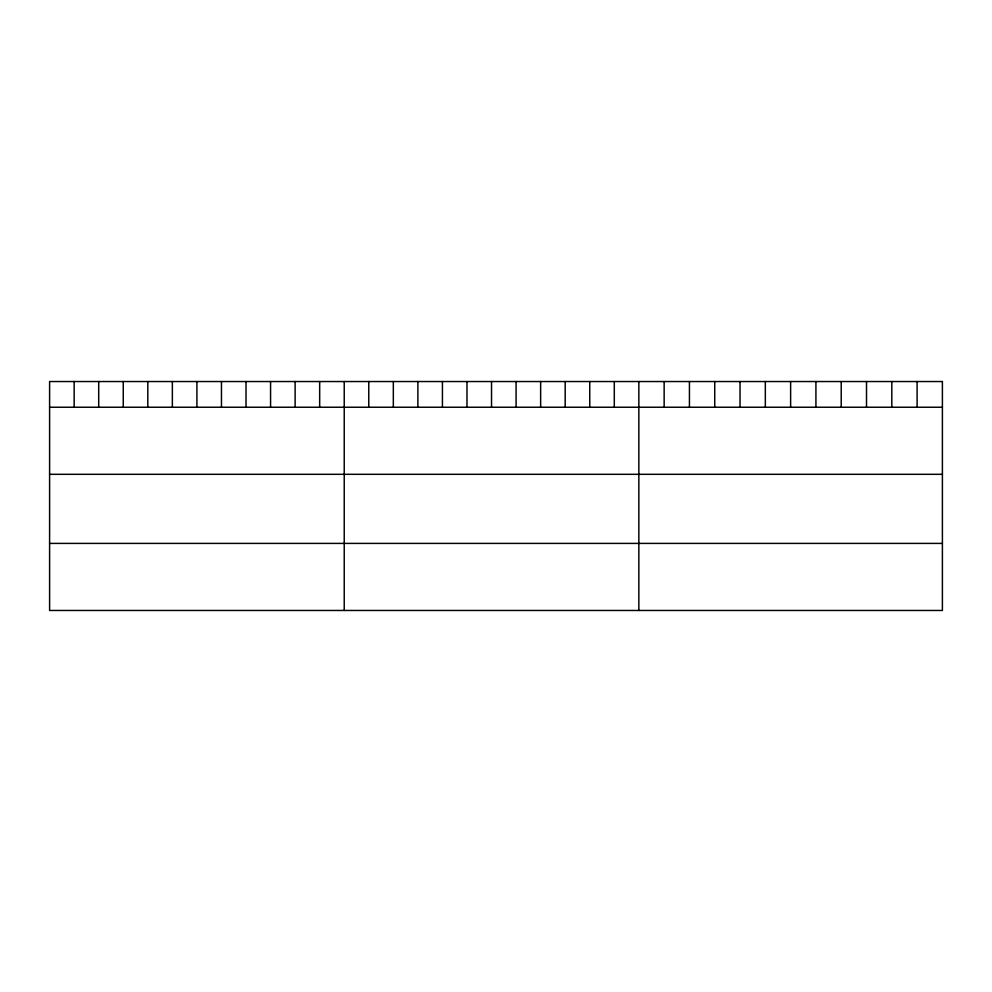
<?xml version="1.0" encoding="UTF-8"?>
<svg xmlns="http://www.w3.org/2000/svg" width="992" height="992" viewBox="0 0 992 992"><rect width="100%" height="100%" fill="white"/><g stroke="black" fill="none" stroke-linecap="round" stroke-linejoin="round"><path stroke-width="1.49" d="M49.6 407.241L942.4 407.241M49.6 474.312L942.4 474.312M49.6 543.405L942.4 543.405M917.104 381.536L917.104 407.241M891.808 381.536L891.808 407.241M866.512 381.536L866.512 407.241M841.216 381.536L841.216 407.241M815.92 381.536L815.92 407.241M790.624 381.536L790.624 407.241M765.328 381.536L765.328 407.241M740.032 381.536L740.032 407.241M714.736 381.536L714.736 407.241M689.44 381.536L689.44 407.241M664.144 381.536L664.144 407.241M638.848 381.536L638.848 610.464M614.296 381.536L614.296 407.241M589.744 381.536L589.744 407.241M565.192 381.536L565.192 407.241M540.64 381.536L540.64 407.241M516.088 381.536L516.088 407.241M491.536 381.536L491.536 407.241M466.984 381.536L466.984 407.241M442.432 381.536L442.432 407.241M417.88 381.536L417.88 407.241M393.328 381.536L393.328 407.241M368.776 381.536L368.776 407.241M344.224 381.536L344.224 610.464M319.672 381.536L319.672 407.241M295.12 381.536L295.12 407.241M270.568 381.536L270.568 407.241M246.016 381.536L246.016 407.241M221.464 381.536L221.464 407.241M196.912 381.536L196.912 407.241M172.36 381.536L172.36 407.241M147.808 381.536L147.808 407.241M123.256 381.536L123.256 407.241M98.704 381.536L98.704 407.241M74.152 381.536L74.152 407.241M942.4 381.536L49.6 381.536L49.6 610.464L942.4 610.464L942.4 381.536"/></g></svg>
